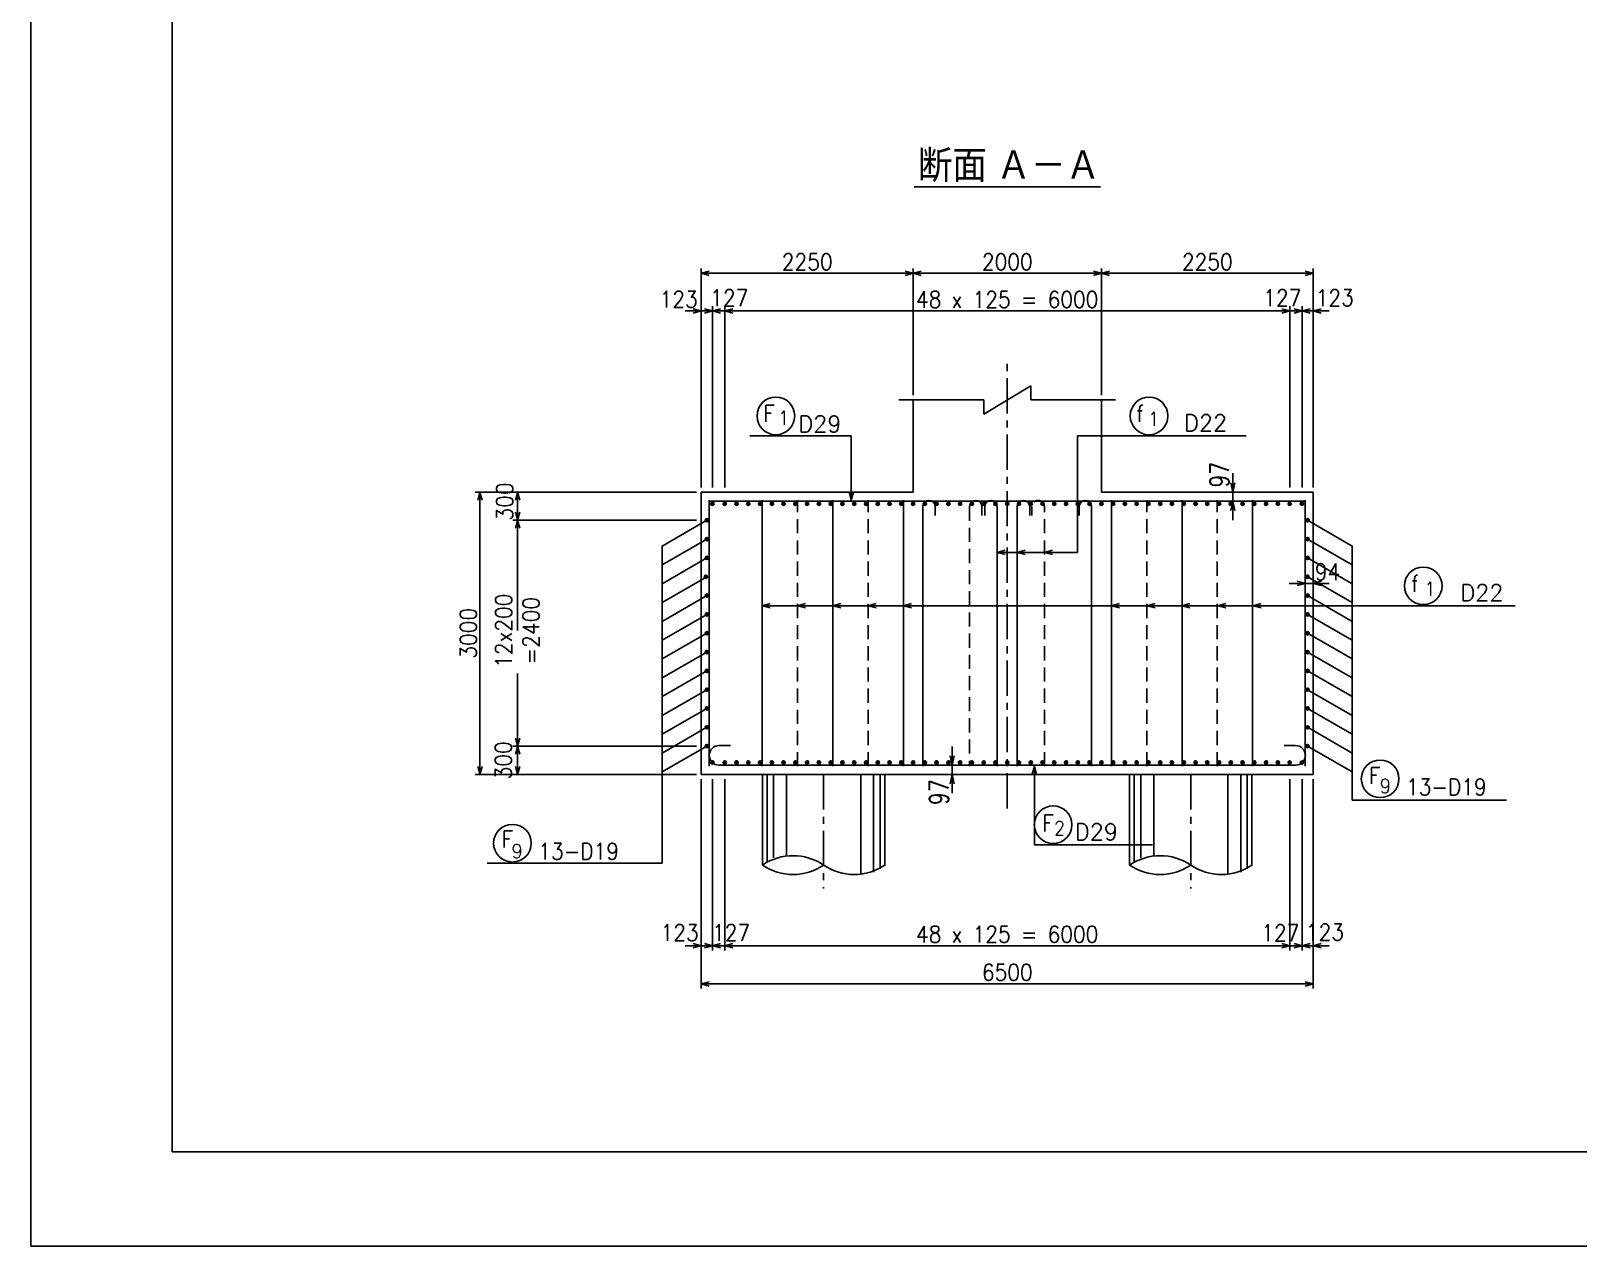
# Model space of a CAD drawing. Extents: x -859 to 41191, y 51716 to 81416.
# Drawn here: x -859 to 15574, y 51716 to 64629 of the extents above; entities that cross this region are included whole.
import ezdxf
from ezdxf.enums import TextEntityAlignment as Align

# ---------------------------------------------------------------- set-up
doc = ezdxf.new("R2010")
doc.units = 0
doc.header["$LTSCALE"] = 300
doc.header["$MEASUREMENT"] = 0
doc.linetypes.add('CENTER', pattern=[2, 1.25, -0.25, 0.25, -0.25])
doc.linetypes.add('DASHED', pattern=[0.75, 0.5, -0.25])
doc.layers.get('0').update_dxf_attribs({"linetype": 'CONTINUOUS'})
doc.layers.get('DEFPOINTS').update_dxf_attribs({"linetype": 'CONTINUOUS'})
for name, color, linetype in [('丸ポチ', 2, 'CONTINUOUS'), ('基礎鉄筋縦', 2, 'CONTINUOUS'), ('寸法', 1, 'CONTINUOUS'), ('引き出し横', 1, 'CONTINUOUS'), ('引き出し縦', 1, 'CONTINUOUS'), ('枠', 7, 'CONTINUOUS'), ('構造', 3, 'CONTINUOUS'), ('肋筋-1', 3, 'CONTINUOUS'), ('肋筋-2', 3, 'CONTINUOUS'), ('記号-1', 2, 'CONTINUOUS')]:
    doc.layers.add(name, color=color, linetype=linetype)
doc.styles.add('MS明朝', font='MS PMincho.ttf')
doc.styles.add('romans', font='ROMANS.shx', dxfattribs={"width": 0.9, "bigfont": 'EXTFONT.shx'})
doc.styles.add('SAN', font='ROMANS', dxfattribs={"width": 0.8, "bigfont": 'EXTFONT'})
doc.styles.add('ｽﾀｲﾙ1', font='ROMANS.shx', dxfattribs={"bigfont": 'EXTFONT.shx'})
doc.dimstyles.new('DIMST1_1', dxfattribs={"dimscale": 50, "dimtxt": 4, "dimasz": 2, "dimexe": 1, "dimexo": 1, "dimgap": 0.09, "dimtad": 0, "dimdec": 0, "dimzin": 0, "dimdsep": 46, "dimtxsty": 'SAN', "dimblk1": 'ARROW_1', "dimblk2": 'ARROW_1', "dimsah": 1, "dimcen": 1, "dimdle": 3, "dimclrd": 1, "dimclre": 1, "dimclrt": 3, "dimaunit": 1, "dimadec": 0, "dimazin": 0, "dimtfac": 1, "dimtdec": 0, "dimtix": 1, "dimtmove": 2, "dimatfit": 3, "dimldrblk": 'ARROW_1', "dimfxl": 0, "dimtvp": 0.7, "dimtolj": 1, "dimtzin": 0, "dimarcsym": 0})
doc.dimstyles.new('ST-50', dxfattribs={"dimscale": 50, "dimtxt": 3.5, "dimasz": 1.7, "dimexe": 1, "dimexo": 1, "dimgap": 1, "dimtad": 0, "dimdec": 0, "dimzin": 0, "dimdsep": 46, "dimtxsty": 'romans', "dimblk": 'OPEN30', "dimcen": 1, "dimdle": 3, "dimclrd": 1, "dimclre": 1, "dimclrt": 3, "dimaunit": 1, "dimadec": 0, "dimazin": 0, "dimtfac": 1, "dimtdec": 0, "dimtmove": 2, "dimatfit": 3, "dimldrblk": 'OPEN30', "dimfxl": 0, "dimtvp": 0.7, "dimtolj": 1, "dimtzin": 0, "dimarcsym": 0})
doc.dimstyles.new('矢', dxfattribs={"dimscale": 50, "dimtxt": 3.5, "dimasz": 1.7, "dimexe": 1, "dimexo": 0.7, "dimgap": 0.09, "dimtad": 0, "dimdec": 0, "dimzin": 0, "dimdsep": 46, "dimtxsty": 'romans', "dimblk": 'OPEN30', "dimcen": 1, "dimdle": 1, "dimclrd": 1, "dimclre": 1, "dimclrt": 3, "dimaunit": 1, "dimadec": 0, "dimazin": 0, "dimtfac": 1, "dimtdec": 0, "dimtix": 1, "dimtmove": 2, "dimatfit": 3, "dimldrblk": 'OPEN30', "dimfxl": 0, "dimtvp": 0.7, "dimtolj": 1, "dimtzin": 0, "dimarcsym": 0})

# ---------------------------------------------------------------- blocks, each defined once
blk = doc.blocks.new('_Open30')
at = {"color": 0, "lineweight": -2}
for p, q in [((-1, 0.27), (0, 0)), ((0, 0), (-1, -0.27)), ((0, 0), (-1, 0))]:
    blk.add_line(p, q, dxfattribs=at)
blk = doc.blocks.new('*D51')
at = {"layer": 'DEFPOINTS', "color": 0, "linetype": 'Continuous'}
for p in [(8511, 62053), (8511, 60708), (6261, 59728)]:
    blk.add_point(p, dxfattribs=at)
at = {"layer": '寸法', "color": 1, "linetype": 'Continuous', "lineweight": -2}
for p, q in [((6261, 59778), (6261, 62103)), ((6346, 62053), (8426, 62053)), ((8511, 60758), (8511, 62103))]:
    blk.add_line(p, q, dxfattribs=at)
at = {"layer": '寸法', "color": 1, "linetype": 'Continuous', "lineweight": -2, "xscale": 85, "yscale": 85, "zscale": 85, "rotation": 180}
blk.add_blockref('_Open30', (6261, 62053), dxfattribs=at)
at = {"layer": '寸法', "color": 1, "linetype": 'Continuous', "lineweight": -2, "xscale": 85, "yscale": 85, "zscale": 85}
blk.add_blockref('_Open30', (8511, 62053), dxfattribs=at)
at = {"layer": '寸法', "color": 3, "linetype": 'Continuous', "insert": (7386, 62175), "char_height": 175, "attachment_point": 5, "style": 'romans'}
blk.add_mtext('\\A1;2250', dxfattribs=at)
blk = doc.blocks.new('*D52')
at = {"layer": 'DEFPOINTS', "color": 0, "linetype": 'Continuous'}
for p in [(6511, 56728), (12511, 56728), (12511, 54907)]:
    blk.add_point(p, dxfattribs=at)
at = {"layer": '寸法', "color": 1, "linetype": 'Continuous', "lineweight": -2}
for p, q in [((6511, 56678), (6511, 54857)), ((12511, 56678), (12511, 54857)), ((6596, 54907), (12426, 54907))]:
    blk.add_line(p, q, dxfattribs=at)
at = {"layer": '寸法', "color": 1, "linetype": 'Continuous', "lineweight": -2, "xscale": 85, "yscale": 85, "zscale": 85, "rotation": 180}
blk.add_blockref('_Open30', (6511, 54907), dxfattribs=at)
at = {"layer": '寸法', "color": 1, "linetype": 'Continuous', "lineweight": -2, "xscale": 85, "yscale": 85, "zscale": 85}
blk.add_blockref('_Open30', (12511, 54907), dxfattribs=at)
at = {"layer": '寸法', "color": 3, "linetype": 'Continuous', "insert": (9511, 55029), "char_height": 175, "attachment_point": 5, "style": 'romans'}
blk.add_mtext('\\A1;48 x 125 = 6000', dxfattribs=at)
blk = doc.blocks.new('*D53')
at = {"layer": 'DEFPOINTS', "color": 0, "linetype": 'Continuous'}
for p in [(6261, 56728), (12761, 56728), (12761, 54502)]:
    blk.add_point(p, dxfattribs=at)
at = {"layer": '寸法', "color": 1, "linetype": 'Continuous', "lineweight": -2}
for p, q in [((6261, 56678), (6261, 54452)), ((12761, 56678), (12761, 54452)), ((6346, 54502), (12676, 54502))]:
    blk.add_line(p, q, dxfattribs=at)
at = {"layer": '寸法', "color": 1, "linetype": 'Continuous', "lineweight": -2, "xscale": 85, "yscale": 85, "zscale": 85, "rotation": 180}
blk.add_blockref('_Open30', (6261, 54502), dxfattribs=at)
at = {"layer": '寸法', "color": 1, "linetype": 'Continuous', "lineweight": -2, "xscale": 85, "yscale": 85, "zscale": 85}
blk.add_blockref('_Open30', (12761, 54502), dxfattribs=at)
at = {"layer": '寸法', "color": 3, "linetype": 'Continuous', "insert": (9511, 54625), "char_height": 175, "attachment_point": 5, "style": 'romans'}
blk.add_mtext('\\A1;6500', dxfattribs=at)
blk = doc.blocks.new('*D54')
at = {"layer": 'DEFPOINTS', "color": 0, "linetype": 'Continuous'}
for p in [(12511, 61653), (6511, 59728), (12511, 59728)]:
    blk.add_point(p, dxfattribs=at)
at = {"layer": '寸法', "color": 1, "linetype": 'Continuous', "lineweight": -2}
for p, q in [((6511, 59778), (6511, 61703)), ((6596, 61653), (12426, 61653)), ((12511, 59778), (12511, 61703))]:
    blk.add_line(p, q, dxfattribs=at)
at = {"layer": '寸法', "color": 1, "linetype": 'Continuous', "lineweight": -2, "xscale": 85, "yscale": 85, "zscale": 85, "rotation": 180}
blk.add_blockref('_Open30', (6511, 61653), dxfattribs=at)
at = {"layer": '寸法', "color": 1, "linetype": 'Continuous', "lineweight": -2, "xscale": 85, "yscale": 85, "zscale": 85}
blk.add_blockref('_Open30', (12511, 61653), dxfattribs=at)
at = {"layer": '寸法', "color": 3, "linetype": 'Continuous', "insert": (9511, 61775), "char_height": 175, "attachment_point": 5, "style": 'romans'}
blk.add_mtext('\\A1;48 x 125 = 6000', dxfattribs=at)
blk = doc.blocks.new('*D55')
at = {"layer": 'DEFPOINTS', "color": 0, "linetype": 'Continuous'}
for p in [(4309, 59428), (6261, 59428), (6211, 57028)]:
    blk.add_point(p, dxfattribs=at)
at = {"layer": '寸法', "color": 1, "linetype": 'Continuous', "lineweight": -2}
for p, q in [((6211, 59428), (4259, 59428)), ((4309, 59343), (4309, 58710)), ((4309, 57113), (4309, 57800)), ((6161, 57028), (4259, 57028))]:
    blk.add_line(p, q, dxfattribs=at)
at = {"layer": '寸法', "color": 1, "linetype": 'Continuous', "lineweight": -2, "xscale": 85, "yscale": 85, "zscale": 85}
for p, rotation in [((4309, 59428), 90), ((4309, 57028), 270)]:
    blk.add_blockref('_Open30', p, dxfattribs=dict(at, rotation=rotation))
at = {"layer": '寸法', "color": 3, "linetype": 'Continuous', "insert": (4307, 58255), "char_height": 175, "attachment_point": 5, "rotation": 90, "style": 'romans'}
blk.add_mtext('\\A1;12x200\\P=2400', dxfattribs=at)
blk = doc.blocks.new('*D56')
at = {"layer": 'DEFPOINTS', "color": 0, "linetype": 'Continuous'}
for p in [(3909, 59728), (6261, 59728), (6261, 56728)]:
    blk.add_point(p, dxfattribs=at)
at = {"layer": '寸法', "color": 1, "linetype": 'Continuous', "lineweight": -2}
for p, q in [((6211, 59728), (3859, 59728)), ((3909, 56813), (3909, 59643)), ((6211, 56728), (3859, 56728))]:
    blk.add_line(p, q, dxfattribs=at)
at = {"layer": '寸法', "color": 1, "linetype": 'Continuous', "lineweight": -2, "xscale": 85, "yscale": 85, "zscale": 85}
for p, rotation in [((3909, 59728), 90), ((3909, 56728), 270)]:
    blk.add_blockref('_Open30', p, dxfattribs=dict(at, rotation=rotation))
at = {"layer": '寸法', "color": 3, "linetype": 'Continuous', "insert": (3787, 58228), "char_height": 175, "attachment_point": 5, "rotation": 90, "style": 'romans'}
blk.add_mtext('\\A1;3000', dxfattribs=at)
blk = doc.blocks.new('*D57')
at = {"layer": 'DEFPOINTS', "color": 0, "linetype": 'Continuous'}
for p in [(4309, 57028), (6261, 57028), (6261, 56728)]:
    blk.add_point(p, dxfattribs=at)
at = {"layer": '寸法', "color": 1, "linetype": 'Continuous', "lineweight": -2}
for p, q in [((6211, 57028), (4259, 57028)), ((4309, 56813), (4309, 56943)), ((6211, 56728), (4259, 56728))]:
    blk.add_line(p, q, dxfattribs=at)
at = {"layer": '寸法', "color": 1, "linetype": 'Continuous', "lineweight": -2, "xscale": 85, "yscale": 85, "zscale": 85}
for p, rotation in [((4309, 57028), 90), ((4309, 56728), 270)]:
    blk.add_blockref('_Open30', p, dxfattribs=dict(at, rotation=rotation))
at = {"layer": '寸法', "color": 3, "linetype": 'Continuous', "insert": (4159, 56878), "char_height": 175, "attachment_point": 5, "rotation": 90, "style": 'romans'}
blk.add_mtext('\\A1;300', dxfattribs=at)
blk = doc.blocks.new('*D58')
at = {"layer": 'DEFPOINTS', "color": 0, "linetype": 'Continuous'}
for p in [(6380, 56728), (6511, 56728), (6511, 54907)]:
    blk.add_point(p, dxfattribs=at)
at = {"layer": '寸法', "color": 1, "linetype": 'Continuous', "lineweight": -2}
for p, q in [((6380, 56678), (6380, 54857)), ((6511, 56678), (6511, 54857)), ((6295, 54907), (6210, 54907)), ((6380, 54907), (6511, 54907)), ((6596, 54907), (6681, 54907))]:
    blk.add_line(p, q, dxfattribs=at)
at = {"layer": '寸法', "color": 1, "linetype": 'Continuous', "lineweight": -2, "xscale": 85, "yscale": 85, "zscale": 85}
blk.add_blockref('_Open30', (6380, 54907), dxfattribs=at)
at = {"layer": '寸法', "color": 1, "linetype": 'Continuous', "lineweight": -2, "xscale": 85, "yscale": 85, "zscale": 85, "rotation": 180}
blk.add_blockref('_Open30', (6511, 54907), dxfattribs=at)
at = {"layer": '寸法', "color": 3, "linetype": 'Continuous', "insert": (6578, 55047), "char_height": 175, "attachment_point": 5, "style": 'romans'}
blk.add_mtext('\\A1;127', dxfattribs=at)
blk = doc.blocks.new('*D59')
at = {"layer": 'DEFPOINTS', "color": 0, "linetype": 'Continuous'}
for p in [(6261, 56728), (6380, 56728), (6380, 54907)]:
    blk.add_point(p, dxfattribs=at)
at = {"layer": '寸法', "color": 1, "linetype": 'Continuous', "lineweight": -2}
for p, q in [((6261, 56678), (6261, 54857)), ((6380, 56678), (6380, 54857)), ((6176, 54907), (6091, 54907)), ((6261, 54907), (6380, 54907)), ((6465, 54907), (6550, 54907))]:
    blk.add_line(p, q, dxfattribs=at)
at = {"layer": '寸法', "color": 1, "linetype": 'Continuous', "lineweight": -2, "xscale": 85, "yscale": 85, "zscale": 85}
blk.add_blockref('_Open30', (6261, 54907), dxfattribs=at)
at = {"layer": '寸法', "color": 1, "linetype": 'Continuous', "lineweight": -2, "xscale": 85, "yscale": 85, "zscale": 85, "rotation": 180}
blk.add_blockref('_Open30', (6380, 54907), dxfattribs=at)
at = {"layer": '寸法', "color": 3, "linetype": 'Continuous', "insert": (6031, 55047), "char_height": 175, "attachment_point": 5, "style": 'romans'}
blk.add_mtext('\\A1;123', dxfattribs=at)
blk = doc.blocks.new('*D60')
at = {"layer": 'DEFPOINTS', "color": 0, "linetype": 'Continuous'}
for p in [(4309, 59728), (6261, 59728), (6261, 59428)]:
    blk.add_point(p, dxfattribs=at)
at = {"layer": '寸法', "color": 1, "linetype": 'Continuous', "lineweight": -2}
for p, q in [((6211, 59728), (4259, 59728)), ((4309, 59513), (4309, 59643)), ((6211, 59428), (4259, 59428))]:
    blk.add_line(p, q, dxfattribs=at)
at = {"layer": '寸法', "color": 1, "linetype": 'Continuous', "lineweight": -2, "xscale": 85, "yscale": 85, "zscale": 85}
for p, rotation in [((4309, 59728), 90), ((4309, 59428), 270)]:
    blk.add_blockref('_Open30', p, dxfattribs=dict(at, rotation=rotation))
at = {"layer": '寸法', "color": 3, "linetype": 'Continuous', "insert": (4173, 59628), "char_height": 175, "attachment_point": 5, "rotation": 90, "style": 'romans'}
blk.add_mtext('\\A1;300', dxfattribs=at)
blk = doc.blocks.new('*D61')
at = {"layer": 'DEFPOINTS', "color": 0, "linetype": 'Continuous'}
for p in [(6380, 61653), (6261, 59728), (6380, 59728)]:
    blk.add_point(p, dxfattribs=at)
at = {"layer": '寸法', "color": 1, "linetype": 'Continuous', "lineweight": -2}
for p, q in [((6176, 61653), (6091, 61653)), ((6261, 59778), (6261, 61703)), ((6261, 61653), (6380, 61653)), ((6380, 59778), (6380, 61703)), ((6465, 61653), (6550, 61653))]:
    blk.add_line(p, q, dxfattribs=at)
at = {"layer": '寸法', "color": 1, "linetype": 'Continuous', "lineweight": -2, "xscale": 85, "yscale": 85, "zscale": 85}
blk.add_blockref('_Open30', (6261, 61653), dxfattribs=at)
at = {"layer": '寸法', "color": 1, "linetype": 'Continuous', "lineweight": -2, "xscale": 85, "yscale": 85, "zscale": 85, "rotation": 180}
blk.add_blockref('_Open30', (6380, 61653), dxfattribs=at)
at = {"layer": '寸法', "color": 3, "linetype": 'Continuous', "insert": (6021, 61777), "char_height": 175, "attachment_point": 5, "style": 'romans'}
blk.add_mtext('\\A1;123', dxfattribs=at)
blk = doc.blocks.new('*D62')
at = {"layer": 'DEFPOINTS', "color": 0, "linetype": 'Continuous'}
for p in [(6511, 61653), (6380, 59728), (6511, 59728)]:
    blk.add_point(p, dxfattribs=at)
at = {"layer": '寸法', "color": 1, "linetype": 'Continuous', "lineweight": -2}
for p, q in [((6295, 61653), (6210, 61653)), ((6380, 59778), (6380, 61703)), ((6380, 61653), (6511, 61653)), ((6511, 59778), (6511, 61703)), ((6596, 61653), (6681, 61653))]:
    blk.add_line(p, q, dxfattribs=at)
at = {"layer": '寸法', "color": 1, "linetype": 'Continuous', "lineweight": -2, "xscale": 85, "yscale": 85, "zscale": 85}
blk.add_blockref('_Open30', (6380, 61653), dxfattribs=at)
at = {"layer": '寸法', "color": 1, "linetype": 'Continuous', "lineweight": -2, "xscale": 85, "yscale": 85, "zscale": 85, "rotation": 180}
blk.add_blockref('_Open30', (6511, 61653), dxfattribs=at)
at = {"layer": '寸法', "color": 3, "linetype": 'Continuous', "insert": (6558, 61793), "char_height": 175, "attachment_point": 5, "style": 'romans'}
blk.add_mtext('\\A1;127', dxfattribs=at)
blk = doc.blocks.new('*D63')
at = {"layer": 'DEFPOINTS', "color": 0, "linetype": 'Continuous'}
for p in [(12761, 61653), (12642, 59728), (12761, 59728)]:
    blk.add_point(p, dxfattribs=at)
at = {"layer": '寸法', "color": 1, "linetype": 'Continuous', "lineweight": -2}
for p, q in [((12557, 61653), (12472, 61653)), ((12642, 59778), (12642, 61703)), ((12642, 61653), (12761, 61653)), ((12761, 59778), (12761, 61703)), ((12846, 61653), (12931, 61653))]:
    blk.add_line(p, q, dxfattribs=at)
at = {"layer": '寸法', "color": 1, "linetype": 'Continuous', "lineweight": -2, "xscale": 85, "yscale": 85, "zscale": 85}
blk.add_blockref('_Open30', (12642, 61653), dxfattribs=at)
at = {"layer": '寸法', "color": 1, "linetype": 'Continuous', "lineweight": -2, "xscale": 85, "yscale": 85, "zscale": 85, "rotation": 180}
blk.add_blockref('_Open30', (12761, 61653), dxfattribs=at)
at = {"layer": '寸法', "color": 3, "linetype": 'Continuous', "insert": (12990, 61793), "char_height": 175, "attachment_point": 5, "style": 'romans'}
blk.add_mtext('\\A1;123', dxfattribs=at)
blk = doc.blocks.new('*D64')
at = {"color": 1, "linetype": 'ByBlock'}
for p, q in [((8511, 60758), (8511, 62103)), ((8596, 62053), (10426, 62053)), ((10511, 60758), (10511, 62103))]:
    blk.add_line(p, q, dxfattribs=at)
at = {"layer": 'DEFPOINTS', "color": 0, "linetype": 'ByBlock'}
for p in [(10511, 62053), (8511, 60708), (10511, 60708)]:
    blk.add_point(p, dxfattribs=at)
at = {"color": 1, "linetype": 'ByBlock', "xscale": 85, "yscale": 85, "zscale": 85, "rotation": 180}
blk.add_blockref('_Open30', (8511, 62053), dxfattribs=at)
at = {"color": 1, "linetype": 'ByBlock', "xscale": 85, "yscale": 85, "zscale": 85}
blk.add_blockref('_Open30', (10511, 62053), dxfattribs=at)
at = {"color": 3, "linetype": 'ByBlock', "insert": (9511, 62175), "char_height": 175, "attachment_point": 5, "style": 'romans'}
blk.add_mtext('\\A1;2000', dxfattribs=at)
blk = doc.blocks.new('ARROW_1')
at = {"color": 0}
for p, q in [((0, 0), (-1, 0.2)), ((0, 0), (-1, -0.2)), ((-1, 0), (0, 0))]:
    blk.add_line(p, q, dxfattribs=at)
blk = doc.blocks.new('*D65')
at = {"layer": 'DEFPOINTS', "color": 0, "linetype": 'Continuous'}
for p in [(8926, 56826), (8926, 56826), (8926, 56728)]:
    blk.add_point(p, dxfattribs=at)
at = {"layer": '寸法', "color": 1, "linetype": 'Continuous', "lineweight": -2}
for p, q in [((8926, 56926), (8926, 57026)), ((8926, 56728), (8926, 56826)), ((8926, 56628), (8926, 56528))]:
    blk.add_line(p, q, dxfattribs=at)
at = {"layer": '寸法', "color": 1, "linetype": 'Continuous', "lineweight": -2, "xscale": 100, "yscale": 100, "zscale": 100}
for p, rotation in [((8926, 56826), 270), ((8926, 56728), 90)]:
    blk.add_blockref('ARROW_1', p, dxfattribs=dict(at, rotation=rotation))
at = {"layer": '寸法', "color": 3, "linetype": 'Continuous', "insert": (8786, 56539), "char_height": 200, "attachment_point": 5, "rotation": 90, "style": 'SAN'}
blk.add_mtext('\\A1;97', dxfattribs=at)
blk = doc.blocks.new('*D66')
at = {"layer": 'DEFPOINTS', "color": 0, "linetype": 'Continuous'}
for p in [(12642, 56728), (12761, 56728), (12761, 54907)]:
    blk.add_point(p, dxfattribs=at)
at = {"layer": '寸法', "color": 1, "linetype": 'Continuous', "lineweight": -2}
for p, q in [((12642, 56678), (12642, 54857)), ((12761, 56678), (12761, 54857)), ((12557, 54907), (12472, 54907)), ((12642, 54907), (12761, 54907)), ((12846, 54907), (12931, 54907))]:
    blk.add_line(p, q, dxfattribs=at)
at = {"layer": '寸法', "color": 1, "linetype": 'Continuous', "lineweight": -2, "xscale": 85, "yscale": 85, "zscale": 85}
blk.add_blockref('_Open30', (12642, 54907), dxfattribs=at)
at = {"layer": '寸法', "color": 1, "linetype": 'Continuous', "lineweight": -2, "xscale": 85, "yscale": 85, "zscale": 85, "rotation": 180}
blk.add_blockref('_Open30', (12761, 54907), dxfattribs=at)
at = {"layer": '寸法', "color": 3, "linetype": 'Continuous', "insert": (12885, 55052), "char_height": 175, "attachment_point": 5, "style": 'romans'}
blk.add_mtext('\\A1;123', dxfattribs=at)
blk = doc.blocks.new('*D67')
at = {"layer": 'DEFPOINTS', "color": 0, "linetype": 'Continuous'}
for p in [(12511, 56728), (12642, 56728), (12642, 54907)]:
    blk.add_point(p, dxfattribs=at)
at = {"layer": '寸法', "color": 1, "linetype": 'Continuous', "lineweight": -2}
for p, q in [((12511, 56678), (12511, 54857)), ((12642, 56678), (12642, 54857)), ((12426, 54907), (12341, 54907)), ((12511, 54907), (12642, 54907)), ((12727, 54907), (12812, 54907))]:
    blk.add_line(p, q, dxfattribs=at)
at = {"layer": '寸法', "color": 1, "linetype": 'Continuous', "lineweight": -2, "xscale": 85, "yscale": 85, "zscale": 85}
blk.add_blockref('_Open30', (12511, 54907), dxfattribs=at)
at = {"layer": '寸法', "color": 1, "linetype": 'Continuous', "lineweight": -2, "xscale": 85, "yscale": 85, "zscale": 85, "rotation": 180}
blk.add_blockref('_Open30', (12642, 54907), dxfattribs=at)
at = {"layer": '寸法', "color": 3, "linetype": 'Continuous', "insert": (12411, 55044), "char_height": 175, "attachment_point": 5, "style": 'romans'}
blk.add_mtext('\\A1;127', dxfattribs=at)
blk = doc.blocks.new('*D68')
at = {"layer": 'DEFPOINTS', "color": 0, "linetype": 'Continuous'}
for p in [(12677, 58758), (12761, 58758), (12761, 58758)]:
    blk.add_point(p, dxfattribs=at)
at = {"layer": '寸法', "color": 1, "linetype": 'Continuous', "lineweight": -2}
for p, q in [((12592, 58758), (12507, 58758)), ((12677, 58758), (12761, 58758)), ((12846, 58758), (12931, 58758))]:
    blk.add_line(p, q, dxfattribs=at)
at = {"layer": '寸法', "color": 1, "linetype": 'Continuous', "lineweight": -2, "xscale": 85, "yscale": 85, "zscale": 85}
blk.add_blockref('_Open30', (12677, 58758), dxfattribs=at)
at = {"layer": '寸法', "color": 1, "linetype": 'Continuous', "lineweight": -2, "xscale": 85, "yscale": 85, "zscale": 85, "rotation": 180}
blk.add_blockref('_Open30', (12761, 58758), dxfattribs=at)
at = {"layer": '寸法', "color": 3, "linetype": 'Continuous', "insert": (12913, 58881), "char_height": 175, "attachment_point": 5, "style": 'romans'}
blk.add_mtext('\\A1;94', dxfattribs=at)
blk = doc.blocks.new('*D69')
at = {"layer": 'DEFPOINTS', "color": 0, "linetype": 'Continuous'}
for p in [(11905, 59728), (11907, 59728), (11907, 59631)]:
    blk.add_point(p, dxfattribs=at)
at = {"layer": '寸法', "color": 1, "linetype": 'Continuous', "lineweight": -2}
for p, q in [((11907, 59828), (11907, 59928)), ((11907, 59631), (11907, 59728)), ((11955, 59728), (11957, 59728)), ((11907, 59531), (11907, 59431))]:
    blk.add_line(p, q, dxfattribs=at)
at = {"layer": '寸法', "color": 1, "linetype": 'Continuous', "lineweight": -2, "xscale": 100, "yscale": 100, "zscale": 100}
for p, rotation in [((11907, 59728), 270), ((11907, 59631), 90)]:
    blk.add_blockref('ARROW_1', p, dxfattribs=dict(at, rotation=rotation))
at = {"layer": '寸法', "color": 3, "linetype": 'Continuous', "insert": (11765, 59913), "char_height": 200, "attachment_point": 5, "rotation": 90, "style": 'SAN'}
blk.add_mtext('\\A1;97', dxfattribs=at)
blk = doc.blocks.new('*D70')
at = {"layer": 'DEFPOINTS', "color": 0, "linetype": 'Continuous'}
for p in [(12761, 62053), (10511, 60708), (12761, 59728)]:
    blk.add_point(p, dxfattribs=at)
at = {"layer": '寸法', "color": 1, "linetype": 'Continuous', "lineweight": -2}
for p, q in [((10511, 60758), (10511, 62103)), ((10596, 62053), (12676, 62053)), ((12761, 59778), (12761, 62103))]:
    blk.add_line(p, q, dxfattribs=at)
at = {"layer": '寸法', "color": 1, "linetype": 'Continuous', "lineweight": -2, "xscale": 85, "yscale": 85, "zscale": 85, "rotation": 180}
blk.add_blockref('_Open30', (10511, 62053), dxfattribs=at)
at = {"layer": '寸法', "color": 1, "linetype": 'Continuous', "lineweight": -2, "xscale": 85, "yscale": 85, "zscale": 85}
blk.add_blockref('_Open30', (12761, 62053), dxfattribs=at)
at = {"layer": '寸法', "color": 3, "linetype": 'Continuous', "insert": (11636, 62175), "char_height": 175, "attachment_point": 5, "style": 'romans'}
blk.add_mtext('\\A1;2250', dxfattribs=at)
blk = doc.blocks.new('*D71')
at = {"layer": 'DEFPOINTS', "color": 0, "linetype": 'Continuous'}
for p in [(12642, 61653), (12511, 59728), (12642, 59728)]:
    blk.add_point(p, dxfattribs=at)
at = {"layer": '寸法', "color": 1, "linetype": 'Continuous', "lineweight": -2}
for p, q in [((12426, 61653), (12341, 61653)), ((12511, 59778), (12511, 61703)), ((12511, 61653), (12642, 61653)), ((12642, 59778), (12642, 61703)), ((12727, 61653), (12812, 61653))]:
    blk.add_line(p, q, dxfattribs=at)
at = {"layer": '寸法', "color": 1, "linetype": 'Continuous', "lineweight": -2, "xscale": 85, "yscale": 85, "zscale": 85}
blk.add_blockref('_Open30', (12511, 61653), dxfattribs=at)
at = {"layer": '寸法', "color": 1, "linetype": 'Continuous', "lineweight": -2, "xscale": 85, "yscale": 85, "zscale": 85, "rotation": 180}
blk.add_blockref('_Open30', (12642, 61653), dxfattribs=at)
at = {"layer": '寸法', "color": 3, "linetype": 'Continuous', "insert": (12433, 61793), "char_height": 175, "attachment_point": 5, "style": 'romans'}
blk.add_mtext('\\A1;127', dxfattribs=at)

msp = doc.modelspace()

# ---------------------------------------------------------------- linework, layer by layer
at = {"layer": '丸ポチ', "linetype": 'Continuous'}
for centre, radius in [((6379.6, 59603.9), 17.5), ((6379.6, 59603.9), 8.75), ((6510.6, 59603.9), 17.5), ((6510.6, 59603.9), 8.75), ((6635.6, 59603.9), 17.5), ((6635.6, 59603.9), 8.75), ((6760.6, 59603.9), 17.5), ((6760.6, 59603.9), 8.75), ((6885.6, 59603.9), 17.5), ((6885.6, 59603.9), 8.75), ((7010.6, 59603.9), 17.5), ((7010.6, 59603.9), 8.75), ((7135.6, 59603.9), 17.5), ((7135.6, 59603.9), 8.75), ((7260.6, 59603.9), 17.5), ((7260.6, 59603.9), 8.75), ((7385.6, 59603.9), 17.5), ((7385.6, 59603.9), 8.75), ((7510.6, 59603.9), 17.5), ((7510.6, 59603.9), 8.75), ((7635.6, 59603.9), 17.5), ((7635.6, 59603.9), 8.75), ((7760.6, 59603.9), 17.5), ((7760.6, 59603.9), 8.75), ((7885.6, 59603.9), 17.5), ((7885.6, 59603.9), 8.75), ((8010.6, 59603.9), 17.5), ((8010.6, 59603.9), 8.75), ((8135.6, 59603.9), 17.5), ((8135.6, 59603.9), 8.75), ((8260.6, 59603.9), 17.5), ((8260.6, 59603.9), 8.75), ((8385.6, 59603.9), 17.5), ((8385.6, 59603.9), 8.75), ((8510.6, 59603.9), 17.5), ((8510.6, 59603.9), 8.75), ((8635.6, 59603.9), 17.5), ((8635.6, 59603.9), 8.75), ((8760.6, 59603.9), 17.5), ((8760.6, 59603.9), 8.75), ((8885.6, 59603.9), 17.5), ((8885.6, 59603.9), 8.75), ((9010.6, 59603.9), 17.5), ((9010.6, 59603.9), 8.75), ((9135.6, 59603.9), 17.5), ((9135.6, 59603.9), 8.75), ((9260.6, 59603.9), 17.5), ((9260.6, 59603.9), 8.75), ((9385.6, 59603.9), 17.5), ((9385.6, 59603.9), 8.75), ((9510.6, 59603.9), 17.5), ((9510.6, 59603.9), 8.75), ((9635.6, 59603.9), 17.5), ((9635.6, 59603.9), 8.75), ((9760.6, 59603.9), 17.5), ((9760.6, 59603.9), 8.75), ((9885.6, 59603.9), 17.5), ((9885.6, 59603.9), 8.75), ((10010.6, 59603.9), 17.5), ((10010.6, 59603.9), 8.75), ((10135.6, 59603.9), 17.5), ((10135.6, 59603.9), 8.75), ((10260.6, 59603.9), 17.5), ((10260.6, 59603.9), 8.75), ((10385.6, 59603.9), 17.5), ((10385.6, 59603.9), 8.75), ((10510.6, 59603.9), 17.5), ((10510.6, 59603.9), 8.75), ((10635.6, 59603.9), 17.5), ((10635.6, 59603.9), 8.75), ((10760.6, 59603.9), 17.5), ((10760.6, 59603.9), 8.75), ((10885.6, 59603.9), 17.5), ((10885.6, 59603.9), 8.75), ((11010.6, 59603.9), 17.5), ((11010.6, 59603.9), 8.75), ((11135.6, 59603.9), 17.5), ((11135.6, 59603.9), 8.75), ((11260.6, 59603.9), 17.5), ((11260.6, 59603.9), 8.75), ((11385.6, 59603.9), 17.5), ((11385.6, 59603.9), 8.75), ((11510.6, 59603.9), 17.5), ((11510.6, 59603.9), 8.75), ((11635.6, 59603.9), 17.5), ((11635.6, 59603.9), 8.75), ((11760.6, 59603.9), 17.5), ((11760.6, 59603.9), 8.75), ((11885.6, 59603.9), 17.5), ((11885.6, 59603.9), 8.75), ((12010.6, 59603.9), 17.5), ((12010.6, 59603.9), 8.75), ((12135.6, 59603.9), 17.5), ((12135.6, 59603.9), 8.75), ((12260.6, 59603.9), 17.5), ((12260.6, 59603.9), 8.75), ((12385.6, 59603.9), 17.5), ((12385.6, 59603.9), 8.75), ((12510.6, 59603.9), 17.5), ((12510.6, 59603.9), 8.75), ((12641.6, 59603.9), 17.5), ((12641.6, 59603.9), 8.75), ((6320.1, 59428.4), 17.5), ((6320.1, 59428.4), 8.75), ((12701.1, 59428.4), 17.5), ((12701.1, 59428.4), 8.75), ((6320.1, 59228.4), 17.5), ((6320.1, 59228.4), 8.75), ((12701.1, 59228.4), 17.5), ((12701.1, 59228.4), 8.75), ((6320.1, 59028.4), 17.5), ((6320.1, 59028.4), 8.75), ((12701.1, 59028.4), 17.5), ((12701.1, 59028.4), 8.75), ((6310.6, 58828.4), 17.5), ((6310.6, 58828.4), 8.75), ((12701.1, 58828.4), 17.5), ((12701.1, 58828.4), 8.75), ((6320.1, 58628.4), 17.5), ((6320.1, 58628.4), 8.75), ((12701.1, 58628.4), 17.5), ((12701.1, 58628.4), 8.75), ((6320.1, 58428.4), 17.5), ((6320.1, 58428.4), 8.75), ((12701.1, 58428.4), 17.5), ((12701.1, 58428.4), 8.75), ((6320.1, 58228.4), 17.5), ((6320.1, 58228.4), 8.75), ((12701.1, 58228.4), 17.5), ((12701.1, 58228.4), 8.75), ((6320.1, 58028.4), 17.5), ((6320.1, 58028.4), 8.75), ((12701.1, 58028.4), 17.5), ((12701.1, 58028.4), 8.75), ((6320.1, 57828.4), 17.5), ((6320.1, 57828.4), 8.75), ((12701.1, 57828.4), 17.5), ((12701.1, 57828.4), 8.75), ((6320.1, 57628.4), 17.5), ((6320.1, 57628.4), 8.75), ((12701.1, 57628.4), 17.5), ((12701.1, 57628.4), 8.75), ((6320.1, 57428.4), 17.5), ((6320.1, 57428.4), 8.75), ((12701.1, 57428.4), 17.5), ((12701.1, 57428.4), 8.75), ((6320.1, 57228.4), 17.5), ((6320.1, 57228.4), 8.75), ((12701.1, 57228.4), 17.5), ((12701.1, 57228.4), 8.75), ((6320.1, 57028.4), 17.5), ((6320.1, 57028.4), 8.75), ((12701.1, 57028.4), 17.5), ((12701.1, 57028.4), 8.75), ((6379.6, 56854.9), 17.5), ((6379.6, 56854.9), 8.75), ((6510.6, 56854.9), 17.5), ((6510.6, 56854.9), 8.75), ((6635.6, 56854.9), 17.5), ((6635.6, 56854.9), 8.75), ((6760.6, 56854.9), 17.5), ((6760.6, 56854.9), 8.75), ((6885.6, 56854.9), 17.5), ((6885.6, 56854.9), 8.75), ((7010.6, 56854.9), 17.5), ((7010.6, 56854.9), 8.75), ((7135.6, 56854.9), 17.5), ((7135.6, 56854.9), 8.75), ((7260.6, 56854.9), 17.5), ((7260.6, 56854.9), 8.75), ((7385.6, 56854.9), 17.5), ((7385.6, 56854.9), 8.75), ((7510.6, 56854.9), 17.5), ((7510.6, 56854.9), 8.75), ((7635.6, 56854.9), 17.5), ((7635.6, 56854.9), 8.75), ((7760.6, 56854.9), 17.5), ((7760.6, 56854.9), 8.75), ((7885.6, 56854.9), 17.5), ((7885.6, 56854.9), 8.75), ((8010.6, 56854.9), 17.5), ((8010.6, 56854.9), 8.75), ((8135.6, 56854.9), 17.5), ((8135.6, 56854.9), 8.75), ((8260.6, 56854.9), 17.5), ((8260.6, 56854.9), 8.75), ((8385.6, 56854.9), 17.5), ((8385.6, 56854.9), 8.75), ((8510.6, 56854.9), 17.5), ((8510.6, 56854.9), 8.75), ((8635.6, 56854.9), 17.5), ((8635.6, 56854.9), 8.75), ((8760.6, 56854.9), 17.5), ((8760.6, 56854.9), 8.75), ((8885.6, 56854.9), 17.5), ((8885.6, 56854.9), 8.75), ((9010.6, 56854.9), 17.5), ((9010.6, 56854.9), 8.75), ((9135.6, 56854.9), 17.5), ((9135.6, 56854.9), 8.75), ((9260.6, 56854.9), 17.5), ((9260.6, 56854.9), 8.75), ((9385.6, 56854.9), 17.5), ((9385.6, 56854.9), 8.75), ((9510.6, 56854.9), 17.5), ((9510.6, 56854.9), 8.75), ((9635.6, 56854.9), 17.5), ((9635.6, 56854.9), 8.75), ((9760.6, 56854.9), 17.5), ((9760.6, 56854.9), 8.75), ((9885.6, 56854.9), 17.5), ((9885.6, 56854.9), 8.75), ((10010.6, 56854.9), 17.5), ((10010.6, 56854.9), 8.75), ((10135.6, 56854.9), 17.5), ((10135.6, 56854.9), 8.75), ((10260.6, 56854.9), 17.5), ((10260.6, 56854.9), 8.75), ((10385.6, 56854.9), 17.5), ((10385.6, 56854.9), 8.75), ((10510.6, 56854.9), 17.5), ((10510.6, 56854.9), 8.75), ((10635.6, 56854.9), 17.5), ((10635.6, 56854.9), 8.75), ((10760.6, 56854.9), 17.5), ((10760.6, 56854.9), 8.75), ((10885.6, 56854.9), 17.5), ((10885.6, 56854.9), 8.75), ((11010.6, 56854.9), 17.5), ((11010.6, 56854.9), 8.75), ((11135.6, 56854.9), 17.5), ((11135.6, 56854.9), 8.75), ((11260.6, 56854.9), 17.5), ((11260.6, 56854.9), 8.75), ((11385.6, 56854.9), 17.5), ((11385.6, 56854.9), 8.75), ((11510.6, 56854.9), 17.5), ((11510.6, 56854.9), 8.75), ((11635.6, 56854.9), 17.5), ((11635.6, 56854.9), 8.75), ((11760.6, 56854.9), 17.5), ((11760.6, 56854.9), 8.75), ((11885.6, 56854.9), 17.5), ((11885.6, 56854.9), 8.75), ((12010.6, 56854.9), 17.5), ((12010.6, 56854.9), 8.75), ((12135.6, 56854.9), 17.5), ((12135.6, 56854.9), 8.75), ((12260.6, 56854.9), 17.5), ((12260.6, 56854.9), 8.75), ((12385.6, 56854.9), 17.5), ((12385.6, 56854.9), 8.75), ((12510.6, 56853.9), 17.5), ((12510.6, 56853.9), 8.75), ((12641.6, 56853.9), 17.5), ((12641.6, 56853.9), 8.75)]:
    msp.add_circle(centre, radius, dxfattribs=at)
at = {"layer": '基礎鉄筋縦'}
for p, q in [((6344.1, 59641.9), (6344.1, 56814.9)), ((6344.1, 59630.9), (12677.1, 59630.9)), ((12677.1, 59641.9), (12677.1, 56814.9)), ((6571.9, 57034.9), (6449.9, 57034.9)), ((12451.3, 57034.9), (12573.3, 57034.9)), ((6449.9, 56825.9), (12573.3, 56825.9))]:
    msp.add_line(p, q, dxfattribs=at)
for centre, start, end in [((6449.9, 56930.4), 90, 270), ((12573.3, 56930.4), 270, 90)]:
    msp.add_arc(centre, 104.5, start, end, dxfattribs=at)
at = {"layer": '寸法', "linetype": 'Continuous'}
msp.add_line((4309.1, 58257.2), (4309.1, 59099.7), dxfattribs=at)
at = {"layer": '引き出し横', "linetype": 'Continuous'}
for p, q in [((10258.1, 59086.8), (10258.1, 60325.1)), ((10258.1, 60325.1), (12049.1, 60325.1)), ((10258.1, 59086.8), (9403.2, 59086.8))]:
    msp.add_line(p, q, dxfattribs=at)
at = {"layer": '引き出し横', "color": 1, "linetype": 'Continuous', "flags": 128}
msp.add_lwpolyline([(6908.5, 58519.5), (14905.6, 58519.5)], dxfattribs=at)
at = {"layer": '引き出し横', "color": 1, "linetype": 'Continuous'}
for centre in [(11016.9, 60537.6), (13930.1, 58732)]:
    msp.add_circle(centre, 200, dxfattribs=at)
at = {"layer": '引き出し縦', "linetype": 'Continuous'}
for p, q in [((6320.1, 59228.4), (5845.5, 58954.5)), ((12701.1, 59228.4), (13175.6, 58954.5)), ((6320.1, 59028.4), (5845.5, 58754.5)), ((12701.1, 59028.4), (13175.6, 58754.5)), ((6320.1, 58828.4), (5845.5, 58554.5)), ((12701.1, 58828.4), (13175.6, 58554.5)), ((6320.1, 58628.4), (5845.5, 58354.5)), ((12701.1, 58628.4), (13175.6, 58354.5)), ((6320.1, 58428.4), (5845.5, 58154.5)), ((12701.1, 58428.4), (13175.6, 58154.5)), ((6320.1, 58228.4), (5845.5, 57954.5)), ((12701.1, 58228.4), (13175.6, 57954.5)), ((6320.1, 58028.4), (5845.5, 57754.5)), ((12701.1, 58028.4), (13175.6, 57754.5)), ((6320.1, 57828.4), (5845.5, 57554.5)), ((12701.1, 57828.4), (13175.6, 57554.5)), ((6320.1, 57628.4), (5845.5, 57354.5)), ((12701.1, 57628.4), (13175.6, 57354.5)), ((6320.1, 57428.4), (5845.5, 57154.5)), ((12701.1, 57428.4), (13175.6, 57154.5)), ((6320.1, 57228.4), (5845.5, 56954.5)), ((12701.1, 57228.4), (13175.6, 56954.5)), ((6320.1, 57028.4), (5845.5, 56754.5)), ((12701.1, 57028.4), (13175.6, 56754.5))]:
    msp.add_line(p, q, dxfattribs=at)
at = {"layer": '引き出し縦', "color": 1, "linetype": 'Continuous', "flags": 128}
for points in [[(6778.1, 60325.1), (7853.1, 60325.1)], [(7853.1, 59641.9), (7853.1, 60325.1)], [(9799.4, 56825.9), (9799.4, 55981.1), (11054.8, 55981.1)]]:
    msp.add_lwpolyline(points, dxfattribs=at)
at = {"layer": '引き出し縦', "linetype": 'Continuous', "flags": 128}
for points in [[(6320.1, 59428.4), (5845.5, 59154.5), (5845.5, 55784.6)], [(12701.1, 59428.4), (13175.6, 59154.5), (13175.6, 56453.8)], [(14812.5, 56453.8), (13175.6, 56453.8)], [(5845.5, 55784.6), (3987.9, 55784.6)]]:
    msp.add_lwpolyline(points, dxfattribs=at)
at = {"layer": '引き出し縦', "color": 1, "linetype": 'Continuous'}
for centre in [(7053.1, 60537.6), (9998.6, 56193.6)]:
    msp.add_circle(centre, 200, dxfattribs=at)
at = {"layer": '引き出し縦', "linetype": 'Continuous'}
for centre in [(13471.9, 56680.8), (4254.5, 55997.1)]:
    msp.add_circle(centre, 200, dxfattribs=at)
at = {"layer": '枠', "color": 1, "linetype": 'Continuous', "flags": 128}
msp.add_lwpolyline([(-859.4, 81415.6), (-859.4, 51715.6), (41190.6, 51715.6), (41190.6, 81415.6), (-859.4, 81415.6)], dxfattribs=at)
at = {"layer": '枠', "color": 2, "linetype": 'Continuous', "flags": 128}
msp.add_lwpolyline([(640.6, 52715.6), (640.6, 80415.6), (40190.6, 80415.6), (40190.6, 52715.6), (640.6, 52715.6)], dxfattribs=at)
at = {"layer": '構造', "color": 1, "linetype": 'CENTER'}
for p, q in [((9510.6, 56364.6), (9510.6, 61137.2)), ((7560.6, 56728.4), (7560.6, 55514.5)), ((11460.6, 56728.4), (11460.6, 55514.5))]:
    msp.add_line(p, q, dxfattribs=at)
at = {"layer": '構造', "color": 1, "linetype": 'Continuous'}
for p, q in [((9260.6, 60557.8), (9760.6, 60857.8)), ((9760.6, 60857.8), (9760.6, 60707.8)), ((8360.6, 60707.8), (9260.6, 60707.8)), ((9260.6, 60707.8), (9260.6, 60557.8)), ((9760.6, 60707.8), (10660.6, 60707.8))]:
    msp.add_line(p, q, dxfattribs=at)
at = {"layer": '構造', "linetype": 'Continuous'}
for p, q in [((8510.6, 60707.8), (8510.6, 59728.4)), ((10510.6, 60707.8), (10510.6, 59728.4)), ((6260.6, 59728.4), (8510.6, 59728.4)), ((6260.6, 59728.4), (6260.6, 56728.4)), ((10510.6, 59728.4), (12760.6, 59728.4)), ((12760.6, 56728.4), (12760.6, 59728.4)), ((6260.6, 56728.4), (12760.6, 56728.4))]:
    msp.add_line(p, q, dxfattribs=at)
at = {"layer": '構造', "color": 4, "linetype": 'Continuous'}
for p, q in [((6910.6, 55764.5), (6910.6, 56728.4)), ((6960.5, 55804.2), (6960.5, 56728.4)), ((7029.3, 55839.8), (7029.3, 56728.4)), ((7166.8, 55864.4), (7166.8, 56728.4)), ((7954.4, 55664.5), (7954.4, 56728.4)), ((8091.9, 55689.1), (8091.9, 56728.4)), ((8160.6, 55724.6), (8160.6, 56728.4)), ((8210.6, 55755), (8210.6, 56728.4)), ((10810.6, 55764.5), (10810.6, 56728.4)), ((10860.5, 55804.2), (10860.5, 56728.4)), ((10929.3, 55839.8), (10929.3, 56728.4)), ((11066.8, 55864.4), (11066.8, 56728.4)), ((11854.4, 55664.5), (11854.4, 56728.4)), ((11991.9, 55689.1), (11991.9, 56728.4)), ((12060.6, 55724.6), (12060.6, 56728.4)), ((12110.6, 55755), (12110.6, 56728.4))]:
    msp.add_line(p, q, dxfattribs=at)
at = {"layer": '構造', "color": 1, "linetype": 'Continuous'}
for centre, start, end in [((7235.6, 55286.3), 55.7944, 124.2056), ((7235.6, 56242.6), 235.7944, 304.2056), ((7885.6, 56242.6), 235.7944, 304.2056), ((11135.6, 55286.3), 55.7944, 124.2056), ((11135.6, 56242.6), 235.7944, 304.2056), ((11785.6, 56242.6), 235.7944, 304.2056)]:
    msp.add_arc(centre, 578.1, start, end, dxfattribs=at)
at = {"layer": '肋筋-1', "linetype": 'Continuous'}
for p, q in [((6908.5, 56814.9), (6908.5, 59641.9)), ((7658.5, 56814.9), (7658.5, 59641.9)), ((8408.5, 56814.9), (8408.5, 59641.9)), ((8613.7, 59573.9), (8613.7, 56814.9)), ((8745.7, 59573.9), (8745.7, 59480.9)), ((9271.2, 59573.9), (9271.2, 59480.9)), ((9403.2, 56814.9), (9403.2, 59573.9)), ((9618, 59573.9), (9618, 56814.9)), ((9750, 59573.9), (9750, 59480.9)), ((10275.1, 59573.9), (10275.1, 59480.9)), ((10407.1, 56814.9), (10407.1, 59573.9)), ((10616.9, 56814.9), (10616.9, 59641.9)), ((11367.4, 56814.9), (11367.4, 59641.9)), ((12116.7, 56814.9), (12116.7, 59641.9))]:
    msp.add_line(p, q, dxfattribs=at)
for centre in [(8679.7, 59573.9), (9337.2, 59573.9), (9684, 59573.9), (10341.1, 59573.9)]:
    msp.add_arc(centre, 66, 0, 180, dxfattribs=at)
at = {"layer": '肋筋-2', "linetype": 'DASHED'}
for p, q in [((7282, 56814.9), (7282, 59641.9)), ((8032, 56814.9), (8032, 59641.9)), ((9110.5, 59573.9), (9110.5, 56814.9)), ((9773.6, 59573.9), (9773.6, 59480.9)), ((9905.6, 56814.9), (9905.6, 59573.9)), ((10995.3, 56814.9), (10995.3, 59641.9)), ((11742.1, 56814.9), (11742.1, 59641.9))]:
    msp.add_line(p, q, dxfattribs=at)
at = {"layer": '肋筋-2', "linetype": 'Continuous'}
msp.add_line((9242.5, 59573.9), (9242.5, 59480.9), dxfattribs=at)
msp.add_arc((9176.5, 59573.9), 66, 0, 180, dxfattribs=at)
at = {"layer": '肋筋-2', "linetype": 'DASHED'}
msp.add_arc((9839.6, 59573.9), 66, 0, 180, dxfattribs=at)
at = {"layer": '記号-1', "linetype": 'Continuous'}
msp.add_line((8520.9, 62972.7), (10500.3, 62972.7), dxfattribs=at)

# ---------------------------------------------------------------- texts
at = {"layer": '引き出し横', "color": 3, "style": 'ｽﾀｲﾙ1', "width": 0.9}
for s, height, p in [('f', 175, (10882.4, 60475.1)), ('1', 150, (11007.4, 60431.4)), ('f', 175, (13801.9, 58669.5)), ('1', 150, (13942.3, 58625.8))]:
    msp.add_text(s, height=height, dxfattribs=at).set_placement(p)
at = {"layer": '引き出し横', "color": 3, "style": 'romans'}
for p in [(11389.5, 60376.6), (14324.2, 58570.9)]:
    msp.add_text('D22', height=175, dxfattribs=at).set_placement(p)
at = {"layer": '引き出し縦', "color": 3, "style": 'ｽﾀｲﾙ1', "width": 0.9}
for s, height, p in [('F', 175, (6921, 60475.1)), ('1', 150, (7077, 60441.1)), ('F', 175, (13352.7, 56626.8)), ('9', 150, (13469.2, 56529.5)), ('13-D19', 175, (13746.9, 56507.5)), ('F', 175, (9883.3, 56122.8)), ('2', 150, (10008.3, 56082.2)), ('F', 175, (4141.1, 55952.2)), ('9', 150, (4246.4, 55837.5)), ('13-D19', 175, (4529.5, 55823.8))]:
    msp.add_text(s, height=height, dxfattribs=at).set_placement(p)
at = {"layer": '引き出し縦', "color": 3, "style": 'romans'}
for p in [(7291.9, 60365.2), (10229.8, 56029.9)]:
    msp.add_text('D29', height=175, dxfattribs=at).set_placement(p)
at = {"layer": '記号-1', "style": 'MS明朝', "width": 0.9}
msp.add_text('断面 Ａ－Ａ', height=300, dxfattribs=at).set_placement((9529.7, 63057.7), align=Align.CENTER)

# ---------------------------------------------------------------- dimensions: what is measured, and where the dimension line sits
at = {"layer": '寸法', "linetype": 'Continuous'}
for base, p1, p2, picture, middle in [((12510.6, 61652.9), (6510.6, 59728.4), (12510.6, 59728.4), '*D54', (9510.6, 61775.4)), ((12510.6, 54906.7), (6510.6, 56728.4), (12510.6, 56728.4), '*D52', (9510.6, 55029.2))]:
    dim = msp.add_linear_dim(base=base, p1=p1, p2=p2, text='48 x 125 = <>', dimstyle='ST-50', dxfattribs=at)
    dim.commit()
    dim.dimension.update_dxf_attribs({"geometry": picture, "text_midpoint": middle})
for base, p1, p2, picture, middle in [((8510.6, 62052.9), (6260.6, 59728.4), (8510.6, 60707.8), '*D51', (7385.6, 62175.4)), ((10510.6, 62052.9), (8510.6, 60707.8), (10510.6, 60707.8), '*D64', (9510.6, 62175.4)), ((12760.6, 62052.9), (10510.6, 60707.8), (12760.6, 59728.4), '*D70', (11635.6, 62175.4)), ((12760.6, 54502.1), (6260.6, 56728.4), (12760.6, 56728.4), '*D53', (9510.6, 54624.6))]:
    dim = msp.add_linear_dim(base=base, p1=p1, p2=p2, dimstyle='ST-50', dxfattribs=at)
    dim.commit()
    dim.dimension.update_dxf_attribs({"geometry": picture, "text_midpoint": middle})
for base, p1, p2, text, picture, middle in [((6379.6, 61652.9), (6260.6, 59728.4), (6379.6, 59728.4), '123', '*D61', (6021.1, 61776.8)), ((6510.6, 61652.9), (6379.6, 59728.4), (6510.6, 59728.4), '127', '*D62', (6558.2, 61792.9)), ((12641.6, 61652.9), (12510.6, 59728.4), (12641.6, 59728.4), '127', '*D71', (12433.3, 61792.9)), ((12760.6, 61652.9), (12641.6, 59728.4), (12760.6, 59728.4), '123', '*D63', (12990.3, 61792.9)), ((12760.6, 58758.1), (12677.1, 58758.1), (12760.6, 58758.1), '94', '*D68', (12912.7, 58880.6)), ((6379.6, 54906.7), (6260.6, 56728.4), (6379.6, 56728.4), '123', '*D59', (6031.5, 55046.7)), ((6510.6, 54906.7), (6379.6, 56728.4), (6510.6, 56728.4), '127', '*D58', (6577.9, 55046.7)), ((12641.6, 54906.7), (12510.6, 56728.4), (12641.6, 56728.4), '127', '*D67', (12411.2, 55044.3)), ((12760.6, 54906.7), (12641.6, 56728.4), (12760.6, 56728.4), '123', '*D66', (12884.8, 55052.4))]:
    dim = msp.add_linear_dim(base=base, p1=p1, p2=p2, text=text, dimstyle='ST-50', dxfattribs=at)
    dim.commit()
    dim.dimension.update_dxf_attribs({"geometry": picture, "text_midpoint": middle, "dimtype": 160})
for base, p1, p2, text, dimstyle, picture, middle in [((11907, 59728.4), (11907, 59630.9), (11904.8, 59728.4), '97', 'DIMST1_1', '*D69', (11764.8, 59912.5)), ((4309.1, 59428.4), (6210.6, 57028.4), (6260.6, 59428.4), '12x200\\P=<>', 'ST-50', '*D55', (4307, 58255.3)), ((8925.6, 56825.9), (8925.6, 56728.4), (8925.6, 56825.9), '97', 'DIMST1_1', '*D65', (8785.6, 56539))]:
    dim = msp.add_linear_dim(base=base, p1=p1, p2=p2, angle=90, text=text, dimstyle=dimstyle, dxfattribs=at)
    dim.commit()
    dim.dimension.update_dxf_attribs({"geometry": picture, "text_midpoint": middle, "dimtype": 160})
for base, p1, p2, picture, middle in [((4309.1, 59728.4), (6260.6, 59428.4), (6260.6, 59728.4), '*D60', (4173.2, 59628.4)), ((4309.1, 57028.4), (6260.6, 56728.4), (6260.6, 57028.4), '*D57', (4159.1, 56878.4))]:
    dim = msp.add_linear_dim(base=base, p1=p1, p2=p2, angle=90, dimstyle='ST-50', dxfattribs=at)
    dim.commit()
    dim.dimension.update_dxf_attribs({"geometry": picture, "text_midpoint": middle, "dimtype": 160})
dim = msp.add_linear_dim(base=(3909.1, 59728.4), p1=(6260.6, 56728.4), p2=(6260.6, 59728.4), angle=90, dimstyle='ST-50', dxfattribs=at)
dim.commit()
dim.dimension.update_dxf_attribs({"geometry": '*D56', "text_midpoint": (3786.6, 58228.4)})

# ---------------------------------------------------------------- leaders
at = {"layer": '引き出し横', "color": 1, "linetype": 'Continuous'}
for points in [[(9403.2, 59086.8), (9616.1, 59086.8)], [(9615.5, 59086.8), (9828.4, 59086.8)], [(9906.2, 59086.8), (10107.2, 59086.8)], [(6908.7, 58519.5), (7121.6, 58519.5)], [(7282, 58519.5), (7494.9, 58519.5)], [(7658.7, 58519.5), (7871.6, 58519.5)], [(8032, 58519.5), (8244.9, 58519.5)], [(8408.7, 58519.5), (8621.6, 58519.5)], [(10616.9, 58519.5), (10829.8, 58519.5)], [(10997.2, 58519.5), (11210.1, 58519.5)], [(11366.9, 58519.5), (11579.8, 58519.5)], [(11747.2, 58519.5), (11960.1, 58519.5)], [(12122.2, 58519.5), (12335.1, 58519.5)]]:
    msp.add_leader(points, dimstyle='矢', override={"dimgap": 0.09, "dimtad": 0}, dxfattribs=at)
at = {"layer": '引き出し縦', "color": 1, "linetype": 'Continuous'}
for points in [[(7853.1, 59641.9), (7853.1, 59854.8)], [(9799.4, 56814.9), (9799.4, 56527.8)]]:
    msp.add_leader(points, dimstyle='矢', override={"dimgap": 0.09, "dimtad": 0}, dxfattribs=at)

doc.saveas('drawing.dxf')
